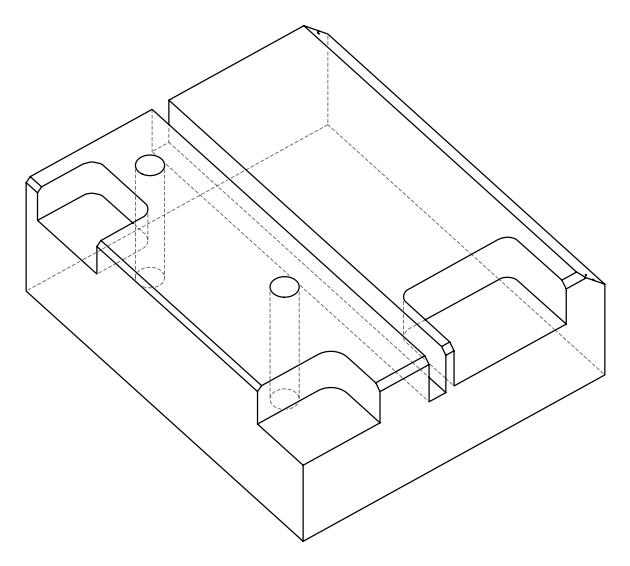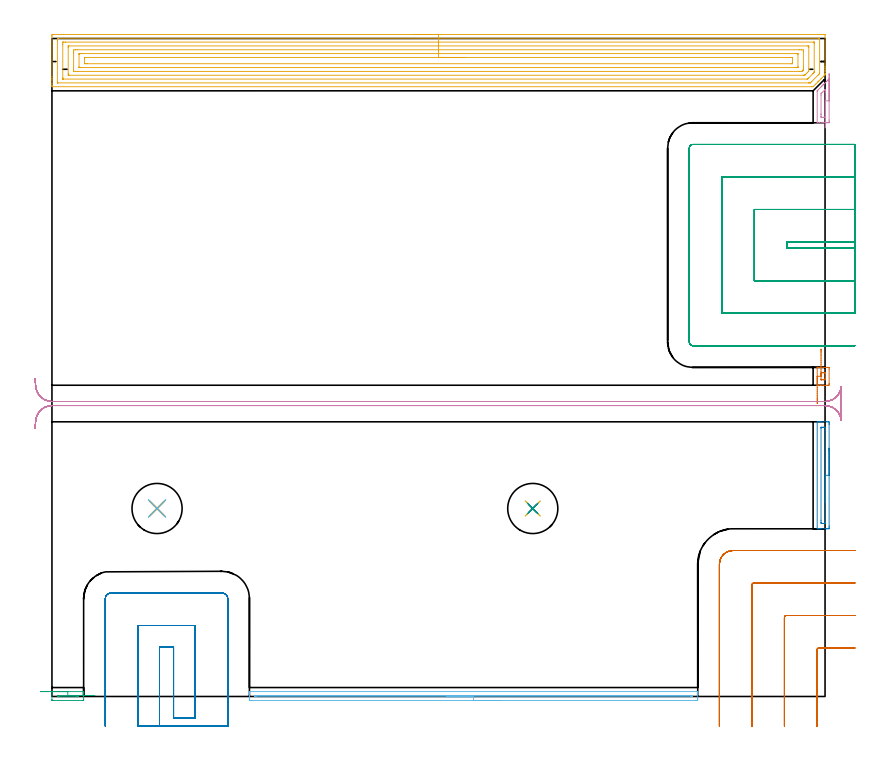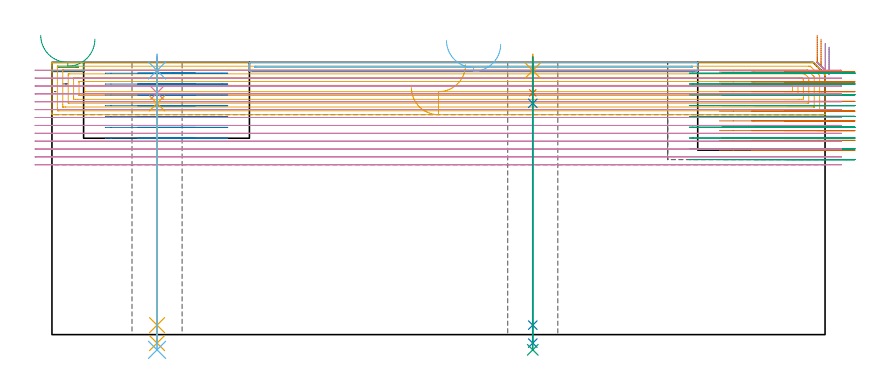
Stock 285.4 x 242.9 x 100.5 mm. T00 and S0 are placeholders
(PLAN: 18 operations, 9 tool changes, 64.8 min)
(1 AREA_MILL | FG_CHAMFER_SURFACE | UGT0205_001 | 0.27 min | 124 mm3)
(2 AREA_MILL_1 | FG_CHAMFER_SURFACE_1 | UGT0205_001 | 0.8 min | 439 mm3)
(3 AREA_MILL_2 | FG_CHAMFER_SURFACE_2 | UGT0205_001 | 0.33 min | 77 mm3)
(4 AREA_MILL_3 | FG_CHAMFER_SURFACE_3 | UGT0205_001 | 0.4 min | 215 mm3)
(5 AREA_MILL_4 | FG_CHAMFER_SURFACE_4 | UGT0205_001 | 16.31 min | 53094 mm3)
(6 AREA_MILL_5 | FG_CHAMFER_SURFACE_5 | UGT0205_001 | 2.79 min | 930 mm3)
(7 MILL_CORNER_NOTCH_RECTANGULAR | CORNER_NOTCH_RECTANGULAR | NXT0201_012 | Follow Part, ap 4, ae 75% | 6.46 min | 93041 mm3)
(8 MILL_SLOT | SLOT_PARTIAL_RECTANGULAR | NXT0201_012 | Follow Part, ap 4, ae 75% | 5.36 min | 77922 mm3)
(9 MILL_SLOT_1 | SLOT_PARTIAL_RECTANGULAR_1 | NXT0201_012 | Follow Part, ap 4, ae 75% | 13.55 min | 186968 mm3)
(10 MILL_RECTANGULAR_SLOT | SLOT_RECTANGULAR | NXT0201_011 | Follow Part, ap 3, ae 75% | 16.41 min | 145579 mm3)
(11 SPOT_DRILL | STEP1HOLE | NXT0321_9005460120000 | 0.05 min | 190 mm3)
(12 SPOT_DRILL_1 | STEP1HOLE_1 | NXT0321_9005460120000 | 0.05 min | 170 mm3)
(13 DRILL_BLIND_HOLE_INTO_CENTER | STEP1HOLE | NXT0301_046 | 0.05 min | 363 mm3)
(14 GUN_DRILL_THROUGH_HOLE | STEP1HOLE | UGT0307_003 | 0.5 min | 3458 mm3)
(15 SPADE_DRILL_TO_ENLARGE_THROUGH_HOLE | STEP1HOLE | UGT0306_009 | 0.43 min | 22994 mm3)
(16 DRILL_BLIND_HOLE_INTO_CENTER_1 | STEP1HOLE_1 | NXT0301_046 | 0.05 min | 364 mm3)
(17 GUN_DRILL_THROUGH_HOLE_1 | STEP1HOLE_1 | UGT0307_003 | 0.5 min | 3439 mm3)
(18 SPADE_DRILL_TO_ENLARGE_THROUGH_HOLE_1 | STEP1HOLE_1 | UGT0306_009 | 0.43 min | 23014 mm3)
(TOOL UGT0205_001 | Chamfer Mill 20 x 3 x 45 deg. | D20 FL50 Z2)
(TOOL NXT0201_012 | ENDMILL 16mm [2P460-1600-NA 1630] | D16 FL38 Z6)
(TOOL NXT0201_011 | ENDMILL 12mm [2P460-1200-NA 1630] | D12 FL38 Z6)
(TOOL NXT0321_9005460120000 | NC Spot Drill, 142deg, 12mm, Carbide, Uncoated | D12 PA142 FL30 Z2)
(TOOL NXT0301_046 | Carbide Drill 7.5mm [860.1-0750-038A1-MM 2214] | D7.5 PA140 FL53 Z2)
(TOOL UGT0307_003 | Gun Drill 7 mm | D7 PA130 FL24 Z1)
(TOOL UGT0306_009 | Spade Drill 18.5mm | D18.5 PA132 FL10 Z2)
(OP 1 AREA_MILL)
G17 G21 G94 G90
T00 M6
G54
G17 G0 G90 X282.5 Y108.2 S1061 M3
G43 Z110.5 H0
G94 G1 Y108.238 Z109.628 F250.
Y108.352 Z108.763
Y108.541 Z107.912
Y108.803 Z107.08
Y109.137 Z106.274
Y109.54 Z105.5
Y110.008 Z104.764
Y110.54 Z104.072
Y111.129 Z103.429
Y111.772 Z102.839
Y112.464 Z102.308
Y113.2 Z101.84
Y113.974 Z101.437
Y114.78 Z101.103
Y115.612 Z100.841
Y116.464 Z100.652
Y117.328 Z100.538
Y118.2 Z100.5
Y121.327
X282.499 Y121.496 Z100.492
Y121.497 Z100.491
X282.839 Y121.5 Z100.16
X283.138 Z99.861
X283.819 Z99.175
X285.041 Z97.956
X285.581 Z97.414
X286.191 Z96.804
X286.461 Y121.497 Z96.534
X286.891 Y121.49 Z96.105
X286.895 Y121.321 Z96.102
X286.899 Y120.88 Z96.101
Y115.52
X286.895 Y115.079 Z96.102
X286.891 Y114.91 Z96.105
X286.461 Y114.9 Z96.534
X286.191 Z96.804
X285.581 Z97.414
X285.041 Z97.956
X284.7 Z98.296
X284.16 Z98.836
X283.819 Z99.175
X283.138 Z99.861
X282.84 Z100.16
X282.499 Y114.903 Z100.491
Y114.904 Z100.492
X282.5 Y115.073 Z100.5
Y118.2
X283.914 Y118.199 Z99.086
X283.915 Y118.997 Z99.085
X283.916 Y119.093 Z99.084
X283.921 Y119.482 Z99.079
X284.305 Y119.495 Z98.695
X284.7 Y119.498 Z98.3
X285.18 Y119.5 Z97.82
X285.393 Y119.499 Z97.607
X285.425 Y119.498 Z97.575
X285.458 Y119.494 Z97.542
X285.479 Y119.49 Z97.521
X285.48 Y119.464 Z97.52
X285.485 Y119.19 Z97.515
Y117.403
X285.484 Y117.307 Z97.516
X285.479 Y116.918 Z97.521
X285.096 Y116.905 Z97.904
X284.7 Y116.902 Z98.3
X284.22 Y116.9 Z98.78
X284.007 Y116.901 Z98.993
X283.975 Y116.902 Z99.025
X283.943 Y116.906 Z99.057
X283.921 Y116.91 Z99.079
X283.92 Y116.936 Z99.08
X283.915 Y117.21 Z99.085
X283.914 Y118.199 Z99.086
X283.915 Y119.071 Z99.123
X283.916 Y119.936 Z99.236
Y120.787 Z99.425
X283.917 Y121.62 Z99.686
Y122.426 Z100.019
X283.918 Y123.2 Z100.422
X283.919 Y123.936 Z100.89
Y124.629 Z101.42
X283.92 Y125.272 Z102.009
Y125.862 Z102.652
Y126.394 Z103.344
X283.921 Y126.863 Z104.079
Y127.266 Z104.853
Y127.601 Z105.658
X283.922 Y127.864 Z106.49
Y128.053 Z107.342
Y128.168 Z108.207
Y128.206 Z109.078
G0 Z110.5
M5
M2
(OP 2 AREA_MILL_1)
G17 G21 G94 G90
T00 M6
G54
G17 G0 G90 X286.9 Y91.65 S1061 M3
G43 Z110.5 H0
Z106.1
G94 G1 Y91.612 Z105.228 F250.
Y91.498 Z104.363
Y91.309 Z103.512
Y91.047 Z102.68
Y90.713 Z101.874
Y90.31 Z101.1
Y89.842 Z100.364
Y89.31 Z99.672
Y88.721 Z99.029
Y88.078 Z98.44
Y87.386 Z97.908
Y86.65 Z97.44
Y85.876 Z97.037
Y85.07 Z96.703
Y84.238 Z96.441
Y83.386 Z96.252
Y82.522 Z96.138
Y81.65 Z96.1
Y62.935
X286.899 Y62.488 Z96.101
X286.894 Y62.05 Z96.102
X286.891 Y61.909 Z96.105
X286.461 Y61.9 Z96.533
X285.863 Z97.135
X285.581 Z97.416
X283.819 Z99.175
X283.255 Z99.744
X282.939 Z100.06
X282.78 Y61.901 Z100.219
X282.506 Y61.91 Z100.493
X282.5 Y62.043 Z100.5
Y101.257
X282.506 Y101.39 Z100.493
X282.781 Y101.4 Z100.218
X283.255 Z99.744
X283.819 Z99.175
X285.863 Z97.135
X286.461 Y101.395 Z96.533
X286.891 Y101.391 Z96.105
X286.894 Y101.25 Z96.102
X286.899 Y100.812 Z96.101
X286.9 Y100.367 Z96.1
Y81.65
X285.486 Z97.514
Y64.271
X285.485 Y64.072 Z97.515
X285.482 Y63.973 Z97.518
X285.479 Y63.925 Z97.521
X285.476 Y63.91 Z97.524
X285.433 Y63.908 Z97.567
X285.065 Y63.901 Z97.935
X284.7 Z98.3
X284.183 Y63.903 Z98.817
X284.002 Y63.91 Z98.998
X283.921 Y63.922 Z99.079
X283.916 Y64.173 Z99.084
X283.915 Y64.271 Z99.085
X283.914 Y65.066 Z99.086
Y99.029
X283.915 Y99.228 Z99.085
X283.918 Y99.327 Z99.082
X283.921 Y99.375 Z99.079
X283.924 Y99.39 Z99.076
X283.967 Y99.392 Z99.033
X284.335 Y99.399 Z98.665
X284.7 Z98.3
X285.217 Y99.397 Z97.783
X285.398 Y99.39 Z97.602
X285.479 Y99.378 Z97.521
X285.484 Y99.127 Z97.516
X285.485 Y99.029 Z97.515
X285.486 Y98.234 Z97.514
Y81.65
Y80.778 Z97.552
Y79.914 Z97.666
Y79.062 Z97.855
Y78.23 Z98.117
Y77.424 Z98.451
Y76.65 Z98.854
Y75.914 Z99.323
Y75.222 Z99.854
Y74.579 Z100.443
Y73.99 Z101.086
Y73.458 Z101.778
Y72.99 Z102.514
Y72.587 Z103.288
Y72.253 Z104.094
Y71.991 Z104.926
Y71.802 Z105.778
Y71.688 Z106.643
Y71.65 Z107.514
G0 Z110.5
M5
M2
(OP 3 AREA_MILL_2)
G17 G21 G94 G90
T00 M6
G54
G17 G0 G90 X-4.147 Y1.8 S1061 M3
G43 Z110.5 H0
G94 G1 X-4.109 Z109.628 F250.
X-3.995 Z108.763
X-3.806 Z107.912
X-3.544 Z107.08
X-3.21 Z106.274
X-2.807 Z105.5
X-2.338 Z104.764
X-1.807 Z104.072
X-1.218 Z103.429
X-0.575 Z102.839
X0.117 Z102.308
X0.853 Z101.84
X1.627 Z101.437
X2.433 Z101.103
X3.265 Z100.841
X4.117 Z100.652
X4.982 Z100.538
X5.853 Z100.5
X11.615
X11.656 Y1.795 Z100.491
X11.69 Y1.775 Z100.469
X11.7 Y1.714 Z100.41
Y1.67 Z100.368
Y1.46 Z100.158
Y1.126 Z99.825
Y0.047 Z98.746
Y-1.16 Z97.537
Y-1.327 Z97.371
X11.698 Y-1.492 Z97.206
X11.615 Y-1.496 Z97.204
X11.443 Y-1.5 Z97.2
X0.528
X0.257 Y-1.499 Z97.201
X0.085 Y-1.496 Z97.204
X0.002 Y-1.492 Z97.206
X0. Y-1.327 Z97.371
Y-1.16 Z97.537
X0.001 Y1.672 Z100.37
X0.01 Y1.797 Z100.49
X0.085 Y1.8 Z100.5
X5.853
Y0.386 Z99.086
X8.715
X9.194 Y0.385 Z99.085
X9.398 Y0.384 Z99.084
X9.606 Y0.382 Z99.082
X9.68 Y0.379 Z99.079
X9.69 Y0.355 Z99.055
X9.696 Y0.293 Z98.993
X9.695 Y0.001 Z98.701
X9.692 Y-0.048 Z98.652
X9.688 Y-0.079 Z98.621
X9.637 Y-0.08 Z98.62
X9.398 Y-0.084 Z98.616
X9.194 Y-0.086 Z98.614
X8.99
X2.781
X2.302 Y-0.084 Z98.616
X2.094 Y-0.082 Z98.618
X2.02 Y-0.079 Z98.621
X2.01 Y-0.055 Z98.645
X2.003 Y0.008 Z98.708
X2.004 Y0.124 Z98.824
X2.01 Y0.347 Z99.047
X2.022 Y0.38 Z99.08
X2.034 Y0.382 Z99.082
X2.071 Y0.384 Z99.084
X2.221 Y0.385 Z99.085
X2.302 Y0.386 Z99.086
X5.853
X6.725 Z99.124
X7.59 Z99.238
X8.441 Z99.426
X9.273 Z99.689
X10.079 Z100.023
X10.853 Z100.425
X11.589 Z100.894
X12.281 Z101.425
X12.924 Z102.015
X13.513 Z102.658
X14.045 Z103.35
X14.513 Z104.086
X14.916 Z104.86
X15.25 Z105.666
X15.512 Z106.498
X15.701 Z107.349
X15.815 Z108.214
X15.853 Z109.086
G0 Z110.5
M5
M2
(OP 4 AREA_MILL_3)
G17 G21 G94 G90
T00 M6
G54
G17 G0 G90 X286.9 Y229.9 S1061 M3
G43 Z110.5 H0
Z106.1
G94 G1 Y229.862 Z105.228 F250.
Y229.748 Z104.363
Y229.559 Z103.512
Y229.297 Z102.68
Y228.963 Z101.874
Y228.56 Z101.1
Y228.092 Z100.364
Y227.56 Z99.672
Y226.971 Z99.029
Y226.328 Z98.439
Y225.636 Z97.908
Y224.9 Z97.44
Y224.126 Z97.037
Y223.32 Z96.703
Y222.488 Z96.441
Y221.636 Z96.252
Y220.772 Z96.138
Y219.9 Z96.1
Y212.794
X286.899 Y212.349 Z96.101
X286.894 Y211.912 Z96.102
X286.89 Y211.809 Z96.104
X286.461 Y211.8 Z96.532
X285.788 Z97.21
X285.581 Z97.416
X284.907 Z98.09
X284.7 Z98.296
X284.286 Z98.713
X283.353 Z99.646
X282.705 Y211.801 Z100.294
X282.506 Y211.81 Z100.492
X282.5 Y211.904 Z100.5
Y223.454
X282.499 Y223.598 Z100.492
X282.5 Y223.601
X282.643 Y223.743 Z100.356
X282.797 Y223.898 Z100.202
X282.939 Y224.041 Z100.058
X283.348 Y224.448 Z99.652
X283.39 Y224.49 Z99.61
X283.685 Y224.786 Z99.313
X283.819 Y224.921 Z99.177
X284.206 Y225.306 Z98.794
X284.316 Y225.417 Z98.683
X284.574 Y225.674 Z98.425
X284.7 Y225.802 Z98.296
X285.064 Y226.164 Z97.936
X285.221 Y226.321 Z97.779
X285.462 Y226.563 Z97.536
X285.581 Y226.682 Z97.416
X285.922 Y227.022 Z97.078
X286.125 Y227.225 Z96.875
X286.35 Y227.451 Z96.648
X286.461 Y227.563 Z96.535
X286.893 Y227.992 Z96.107
X286.9 Y227.747 Z96.1
Y219.9
X285.486 Z97.514
Y214.221
X285.485 Y214.125 Z97.515
X285.484 Y213.927 Z97.516
X285.481 Y213.829 Z97.519
X285.48 Y213.813 Z97.52
X285.437 Y213.809 Z97.563
X285.345 Y213.805 Z97.655
X285.022 Y213.8 Z97.978
X284.7 Z98.3
X284.14 Y213.802 Z98.86
X283.993 Y213.807 Z99.007
X283.932 Y213.81 Z99.068
X283.919 Y214.025 Z99.081
X283.917 Y214.125 Z99.083
X283.914 Y214.918 Z99.086
Y215.014
X283.915 Y222.025 Z99.085
X283.923 Y222.561 Z99.077
X283.949 Y222.592 Z99.051
X284.001 Y222.648 Z98.999
X284.088 Y222.738 Z98.912
X284.359 Y223.009 Z98.641
X285.316 Y223.965 Z97.684
X285.418 Y224.062 Z97.582
X285.467 Y224.105 Z97.533
X285.479 Z97.521
X285.483 Y223.996 Z97.517
X285.485 Y223.898 Z97.515
Y223.754
X285.486 Y223.105 Z97.514
Y219.9
Y219.028 Z97.552
Y218.163 Z97.666
Y217.312 Z97.855
Y216.48 Z98.117
Y215.674 Z98.451
Y214.9 Z98.854
Y214.164 Z99.323
Y213.472 Z99.854
Y212.829 Z100.443
Y212.24 Z101.086
Y211.708 Z101.778
Y211.24 Z102.514
Y210.837 Z103.288
Y210.503 Z104.094
Y210.241 Z104.926
Y210.052 Z105.778
Y209.938 Z106.643
Y209.9 Z107.514
G0 Z110.5
M5
M2
(OP 5 AREA_MILL_4)
G17 G21 G94 G90
T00 M6
G54
G17 G0 G90 X132.7 Y244.4 S1061 M3
G43 Z110.5 H0
Z91.2
G94 G1 X132.738 Z90.328 F250.
X132.852 Z89.464
X133.041 Z88.612
X133.303 Z87.78
X133.637 Z86.974
X134.04 Z86.2
X134.508 Z85.464
X135.04 Z84.772
X135.629 Z84.129
X136.272 Z83.54
X136.964 Z83.008
X137.7 Z82.54
X138.474 Z82.137
X139.28 Z81.803
X140.112 Z81.541
X140.964 Z81.352
X141.828 Z81.238
X142.7 Z81.2
X284.779
X285.251 Y244.395 Z81.203
X285.39 Y244.392 Z81.206
X285.4 Y244.249 Z81.349
Y232.552 Z93.042
Y232.016 Z93.581
Y231.673 Z93.923
Y231.137 Z94.459
Y230.794 Z94.801
Y229.99 Z95.609
Y229.915 Z95.684
Y229.512 Z96.086
X285.397 Y229.497 Z96.102
X285.375 Y229.475 Z96.125
X284.937 Y229.036 Z96.561
X284.449 Y228.548 Z97.051
X284.058 Y228.156 Z97.441
X283.885 Y227.985 Z97.615
X283.701 Y227.8 Z97.799
X283.179 Y227.277 Z98.32
X282.992 Y227.091 Z98.508
X282.862 Y226.962 Z98.638
X282.739 Y226.838 Z98.759
X282.694 Y226.793 Z98.805
X282.023 Y226.123 Z99.477
X281.86 Y225.959 Z99.638
X281.202 Y225.302 Z100.298
X280.995 Y225.102 Z100.488
X280.311 Y225.1 Z100.5
X0.174
X0.01 Y225.106 Z100.493
X0. Y225.427 Z100.172
Y225.712 Z99.888
Y226.398 Z99.197
Y227.62 Z97.976
Y228.156 Z97.438
Y228.768 Z96.828
Y243.713 Z81.885
X0.003 Y243.981 Z81.617
X0.01 Y244.392 Z81.205
X0.199 Y244.396 Z81.202
X0.621 Y244.4 Z81.2
X142.7
Y242.986 Z82.614
X283.11 Y242.985 Z82.615
X283.355 Y242.98 Z82.62
X283.381 Y242.979 Z82.621
X283.39 Y242.968 Z82.632
X283.396 Y242.935 Z82.665
X283.398 Y242.903 Z82.697
X283.4 Y242.7 Z82.9
X283.399 Y230.153 Z95.447
X283.396 Y230.034 Z95.566
X283.391 Y229.975 Z95.625
X283.386 Y229.947 Z95.653
X283.357 Y229.915 Z95.685
X283.179 Y229.73 Z95.87
X282.992 Y229.541 Z96.059
X282.737 Y229.286 Z96.314
X280.521 Y227.071 Z98.529
X280.311 Y226.861 Z98.739
X280.074 Y226.631 Z98.969
X279.977 Y226.539 Z99.061
X279.947 Y226.521 Z99.079
X279.902 Y226.519 Z99.081
X279.805 Y226.517 Z99.083
X279.417 Y226.514 Z99.086
X279.299
X2.29 Y226.515 Z99.085
X2.045 Y226.52 Z99.08
X2.019 Y226.521 Z99.079
X2.01 Y226.532 Z99.068
X2.004 Y226.565 Z99.035
X2.002 Y226.597 Z99.003
X2. Y226.8 Z98.8
Y241.745 Z83.855
X2.003 Y242.223 Z83.377
X2.009 Y242.615 Z82.985
X2.03 Y242.979 Z82.621
X2.408 Y242.984 Z82.616
X2.527 Y242.985 Z82.615
X142.7 Y242.986 Z82.614
Y241.572 Z84.028
X281.204 Y241.571 Z84.029
X281.282 Y241.57 Z84.03
X281.343 Y241.568 Z84.032
X281.38 Y241.565 Z84.035
X281.39 Y241.558 Z84.042
X281.393 Y241.535 Z84.065
X281.398 Y241.344 Z84.256
X281.4 Y241.151 Z84.449
X281.399 Y230.794 Z94.806
X281.397 Y230.604 Z94.996
X281.39 Y230.411 Z95.189
X281.204 Y230.209 Z95.391
X281.058 Y230.059 Z95.541
X280.915 Y229.915 Z95.685
X279.286 Y228.285 Z97.315
X279.156 Y228.156 Z97.444
X278.942 Y227.951 Z97.649
X278.926 Y227.937 Z97.663
X278.894 Y227.934 Z97.666
X278.833 Y227.931 Z97.669
X278.755 Y227.929 Z97.671
X4.195
X4.118 Y227.93 Z97.67
X4.057 Y227.932 Z97.668
X4.02 Y227.935 Z97.665
X4.01 Y227.942 Z97.658
X4.007 Y227.965 Z97.635
X4.002 Y228.156 Z97.444
X4. Y228.349 Z97.251
Y240.657 Z84.943
X4.002 Y241.344 Z84.256
X4.005 Y241.531 Z84.069
X4.009 Y241.559 Z84.041
X4.025 Y241.565 Z84.035
X4.08 Y241.567 Z84.033
X4.195 Y241.57 Z84.03
X4.857 Y241.571 Z84.029
X5.089 Y241.572 Z84.028
X142.7
Y240.157 Z85.443
X278.836
X279.26 Y240.155 Z85.445
X279.345 Y240.153 Z85.447
X279.378 Y240.151 Z85.449
X279.39 Y240.119 Z85.481
X279.394 Y240.016 Z85.584
X279.4 Y239.602 Z85.998
X279.399 Y231.673 Z93.927
X279.375 Y230.836 Z94.764
X279.337 Y230.794 Z94.806
X278.937 Y230.387 Z95.213
X278.524 Y229.972 Z95.628
X278.466 Y229.915 Z95.685
X278.048 Y229.503 Z96.097
X277.905 Y229.365 Z96.235
X277.88 Y229.349 Z96.251
X277.848 Y229.347 Z96.253
X277.775 Y229.344 Z96.256
X277.63 Y229.343 Z96.257
X277.318
X6.564
X6.14 Y229.345 Z96.255
X6.055 Y229.347 Z96.253
X6.022 Y229.349 Z96.251
X6.01 Y229.381 Z96.219
X6.006 Y229.484 Z96.116
X6. Y229.898 Z95.702
Y239.568 Z86.032
X6.003 Y240.016 Z85.584
X6.007 Y240.123 Z85.477
X6.01 Y240.146 Z85.454
X6.033 Y240.15 Z85.45
X6.101 Y240.154 Z85.446
X6.296 Y240.157 Z85.443
X142.7
Y238.743 Z86.857
X275.805
X276.7 Y238.742 Z86.858
X276.737 Y238.741 Z86.859
X277.39 Y238.706 Z86.894
X277.399 Y238.055 Z87.545
X277.4 Y232.552 Z93.048
X277.398 Y231.901 Z93.699
X277.393 Y231.673 Z93.927
X277.382 Y231.351 Z94.249
X277.37 Y231.28 Z94.32
X277.329 Y231.234 Z94.366
X277.258 Y231.16 Z94.44
X276.887 Y230.794 Z94.806
X276.859 Y230.769 Z94.831
X276.811 Y230.762 Z94.838
X276.773 Y230.758 Z94.842
X276.737
X275.881 Y230.757 Z94.843
X9.595
X8.7 Y230.758 Z94.842
X8.663 Y230.759 Z94.841
X8.01 Y230.794 Z94.806
X8.001 Y231.445 Z94.155
X8. Y237.6 Z88.
X8.001 Y237.827 Z87.773
X8.004 Y238.476 Z87.124
X8.01 Y238.706 Z86.894
X8.628 Y238.741 Z86.859
X8.663 Y238.742 Z86.858
X9.519 Y238.743 Z86.857
X142.7
Y237.329 Z88.271
X274.562
X274.949 Y237.327 Z88.273
X275.336 Y237.324 Z88.276
X275.38 Y237.322 Z88.278
X275.39 Y237.291 Z88.309
X275.395 Y237.214 Z88.386
X275.399 Y237.096 Z88.504
Y232.552 Z93.048
X275.395 Y232.331 Z93.269
X275.39 Y232.22 Z93.38
X275.383 Y232.178 Z93.422
X275.332 Y232.175 Z93.425
X274.949 Y232.172 Z93.428
X274.443 Y232.171 Z93.429
X274.056
X10.838
X10.451 Y232.173 Z93.427
X10.064 Y232.176 Z93.424
X10.02 Y232.178 Z93.422
X10.01 Y232.209 Z93.391
X10.005 Y232.286 Z93.314
X10.001 Y232.404 Z93.196
Y236.948 Z88.652
X10.005 Y237.169 Z88.431
X10.01 Y237.28 Z88.32
X10.017 Y237.322 Z88.278
X10.068 Y237.325 Z88.275
X10.451 Y237.328 Z88.272
X10.957 Y237.329 Z88.271
X11.344
X142.7
Y235.915 Z89.685
X272.425 Y235.914 Z89.686
X273.162 Y235.91 Z89.69
X273.326 Y235.908 Z89.692
X273.391 Y235.9 Z89.7
X273.394 Y235.885 Z89.715
X273.398 Y235.837 Z89.763
X273.399 Y234.077 Z91.523
X273.395 Y233.843 Z91.757
X273.39 Y233.687 Z91.913
X273.383 Y233.592 Z92.008
X273.346 Y233.59 Z92.01
X273.162 Y233.587 Z92.013
X273.005 Y233.586 Z92.014
X12.974
X12.238 Y233.59 Z92.01
X12.074 Y233.592 Z92.008
X12.009 Y233.6 Z92.
X12.006 Y233.615 Z91.985
X12.002 Y233.663 Z91.937
X12.001 Y235.423 Z90.177
X12.005 Y235.657 Z89.943
X12.01 Y235.813 Z89.787
X12.017 Y235.908 Z89.692
X12.054 Y235.91 Z89.69
X12.238 Y235.913 Z89.687
X12.395 Y235.914 Z89.686
X142.7 Y235.915 Z89.685
X143.572 Z89.723
X144.436 Z89.837
X145.288 Z90.026
X146.12 Z90.288
X146.926 Z90.622
X147.7 Z91.025
X148.436 Z91.494
X149.128 Z92.025
X149.771 Z92.614
X150.36 Z93.257
X150.892 Z93.95
X151.36 Z94.685
X151.763 Z95.459
X152.097 Z96.265
X152.359 Z97.097
X152.548 Z97.949
X152.662 Z98.814
X152.7 Z99.685
G0 Z110.5
M5
M2
(OP 6 AREA_MILL_5)
G17 G21 G94 G90
T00 M6
G54
G17 G0 G90 X165.65 Y-1.5 S1061 M3
G43 Z110.5 H0
Z107.2
G94 G1 X165.612 Z106.328 F250.
X165.498 Z105.463
X165.309 Z104.612
X165.047 Z103.78
X164.713 Z102.974
X164.31 Z102.2
X163.842 Z101.464
X163.31 Z100.772
X162.721 Z100.129
X162.078 Z99.539
X161.386 Z99.008
X160.65 Z98.54
X159.876 Z98.137
X159.07 Z97.803
X158.238 Z97.541
X157.387 Z97.352
X156.522 Z97.238
X155.65 Z97.2
X73.511
X73.166 Y-1.497
X72.91 Y-1.492 Z97.203
X72.9 Y-1.16 Z97.534
Y-0.608 Z98.089
Y-0.287 Z98.409
Y0.266 Z98.961
Y0.587 Z99.281
Y1.229 Z99.929
Y1.55 Z100.249
X72.902 Y1.676 Z100.369
X72.91 Y1.797 Z100.488
X73.064 Y1.8 Z100.5
X238.236
X238.39 Y1.797 Z100.488
X238.398 Y1.676 Z100.369
X238.4 Y1.55 Z100.249
Y1.229 Z99.928
Y0.587 Z99.281
Y-0.608 Z98.089
X238.396 Y-1.16 Z97.534
X238.39 Y-1.492 Z97.203
X238.134 Y-1.497 Z97.2
X237.789 Y-1.5
X155.65
Y-0.086 Z98.614
X75.296 Y-0.085 Z98.615
X75.089 Y-0.084 Z98.616
X74.95 Y-0.081 Z98.619
X74.92 Y-0.079 Z98.621
X74.91 Y-0.066 Z98.634
X74.907 Y-0.04 Z98.66
X74.903 Y0.098 Z98.798
X74.91 Y0.379 Z99.079
X75.192 Y0.384 Z99.084
X75.296 Y0.385 Z99.085
X160.885 Y0.386 Z99.086
X236.004 Y0.385 Z99.085
X236.211 Y0.384 Z99.084
X236.35 Y0.381 Z99.081
X236.38 Y0.379 Z99.079
X236.39 Y0.366 Z99.066
X236.393 Y0.339 Z99.039
X236.398 Y0.201 Z98.901
X236.395 Y-0.044 Z98.656
X236.391 Y-0.07 Z98.63
X236.388 Y-0.079 Z98.621
X236.364 Y-0.081 Z98.619
X236.245 Y-0.084 Z98.616
X236.004 Y-0.085 Z98.615
X235.798 Y-0.086 Z98.614
X155.65
X154.778 Z98.652
X153.914 Z98.766
X153.062 Z98.955
X152.23 Z99.217
X151.424 Z99.551
X150.65 Z99.954
X149.914 Z100.423
X149.222 Z100.954
X148.579 Z101.543
X147.99 Z102.186
X147.459 Z102.878
X146.99 Z103.614
X146.587 Z104.388
X146.253 Z105.194
X145.991 Z106.026
X145.802 Z106.878
X145.688 Z107.743
X145.65 Z108.614
G0 Z110.5
M5
M2
(OP 7 MILL_CORNER_NOTCH_RECTANGULAR)
G17 G21 G94 G90
T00 M6
G54
G17 G0 G90 X296.4 Y17.9 S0 M3
G43 Z110.5 H1
Z96.9
G94 G1 X293.4 F250.
X283.196 F500.
G3 X282.4 Y17.104 R0.8
G1 Y-8.
Y-11. F250.
G0 Z110.5
X296.4 Y29.9
Z96.9
G1 X293.4
X271.196 F500.
G3 X270.4 Y29.104 R0.8
G1 Y-8.
Y-11. F250.
G0 Z110.5
X296.4 Y41.9
Z96.9
G1 X293.4
X259.196 F500.
G3 X258.4 Y41.104 R0.8
G1 Y-8.
Y-11. F250.
G0 Z110.5
X296.4 Y53.9
Z96.9
G1 X293.4
X251.5 F500.
G3 X246.4 Y48.8 R5.1
G1 Y-8.
Y-11. F250.
G0 Z110.5
X296.4 Y17.9
Z93.3
G1 X293.4
X283.196 F500.
G3 X282.4 Y17.104 R0.8
G1 Y-8.
Y-11. F250.
G0 Z110.5
X296.4 Y29.9
Z93.3
G1 X293.4
X271.196 F500.
G3 X270.4 Y29.104 R0.8
G1 Y-8.
Y-11. F250.
G0 Z110.5
X296.4 Y41.9
Z93.3
G1 X293.4
X259.196 F500.
G3 X258.4 Y41.104 R0.8
G1 Y-8.
Y-11. F250.
G0 Z110.5
X296.4 Y53.9
Z93.3
G1 X293.4
X251.5 F500.
G3 X246.4 Y48.8 R5.1
G1 Y-8.
Y-11. F250.
G0 Z110.5
X296.4 Y17.9
Z89.7
G1 X293.4
X283.196 F500.
G3 X282.4 Y17.104 R0.8
G1 Y-8.
Y-11. F250.
G0 Z110.5
X296.4 Y29.9
Z89.7
G1 X293.4
X271.196 F500.
G3 X270.4 Y29.104 R0.8
G1 Y-8.
Y-11. F250.
G0 Z110.5
X296.4 Y41.9
Z89.7
G1 X293.4
X259.196 F500.
G3 X258.4 Y41.104 R0.8
G1 Y-8.
Y-11. F250.
G0 Z110.5
X296.4 Y53.9
Z89.7
G1 X293.4
X251.5 F500.
G3 X246.4 Y48.8 R5.1
G1 Y-8.
Y-11. F250.
G0 Z110.5
X296.4 Y17.9
Z86.1
G1 X293.4
X283.196 F500.
G3 X282.4 Y17.104 R0.8
G1 Y-8.
Y-11. F250.
G0 Z110.5
X296.4 Y29.9
Z86.1
G1 X293.4
X271.196 F500.
G3 X270.4 Y29.104 R0.8
G1 Y-8.
Y-11. F250.
G0 Z110.5
X296.4 Y41.9
Z86.1
G1 X293.4
X259.196 F500.
G3 X258.4 Y41.104 R0.8
G1 Y-8.
Y-11. F250.
G0 Z110.5
X296.4 Y53.9
Z86.1
G1 X293.4
X251.5 F500.
G3 X246.4 Y48.8 R5.1
G1 Y-8.
Y-11. F250.
G0 Z110.5
X296.4 Y17.9
Z82.5
G1 X293.4
X283.196 F500.
G3 X282.4 Y17.104 R0.8
G1 Y-8.
Y-11. F250.
G0 Z110.5
X296.4 Y29.9
Z82.5
G1 X293.4
X271.196 F500.
G3 X270.4 Y29.104 R0.8
G1 Y-8.
Y-11. F250.
G0 Z110.5
X296.4 Y41.9
Z82.5
G1 X293.4
X259.196 F500.
G3 X258.4 Y41.104 R0.8
G1 Y-8.
Y-11. F250.
G0 Z110.5
X296.4 Y53.9
Z82.5
G1 X293.4
X251.5 F500.
G3 X246.4 Y48.8 R5.1
G1 Y-8.
Y-11. F250.
G0 Z110.5
X296.4 Y17.9
Z78.9
G1 X293.4
X283.196 F500.
G3 X282.4 Y17.104 R0.8
G1 Y-8.
Y-11. F250.
G0 Z110.5
X296.4 Y29.9
Z78.9
G1 X293.4
X271.196 F500.
G3 X270.4 Y29.104 R0.8
G1 Y-8.
Y-11. F250.
G0 Z110.5
X296.4 Y41.9
Z78.9
G1 X293.4
X259.196 F500.
G3 X258.4 Y41.104 R0.8
G1 Y-8.
Y-11. F250.
G0 Z110.5
X296.4 Y53.9
Z78.9
G1 X293.4
X251.5 F500.
G3 X246.4 Y48.8 R5.1
G1 Y-8.
Y-11. F250.
G0 Z110.5
X296.4 Y17.9
Z75.3
G1 X293.4
X283.196 F500.
G3 X282.4 Y17.104 R0.8
G1 Y-8.
Y-11. F250.
G0 Z110.5
X296.4 Y29.9
Z75.3
G1 X293.4
X271.196 F500.
G3 X270.4 Y29.104 R0.8
G1 Y-8.
Y-11. F250.
G0 Z110.5
X296.4 Y41.9
Z75.3
G1 X293.4
X259.196 F500.
G3 X258.4 Y41.104 R0.8
G1 Y-8.
Y-11. F250.
G0 Z110.5
X296.4 Y53.9
Z75.3
G1 X293.4
X251.5 F500.
G3 X246.4 Y48.8 R5.1
G1 Y-8.
Y-11. F250.
G0 Z110.5
X296.4 Y17.9
Z71.7
G1 X293.4
X283.196 F500.
G3 X282.4 Y17.104 R0.8
G1 Y-8.
Y-11. F250.
G0 Z110.5
X296.4 Y29.9
Z71.7
G1 X293.4
X271.196 F500.
G3 X270.4 Y29.104 R0.8
G1 Y-8.
Y-11. F250.
G0 Z110.5
X296.4 Y41.9
Z71.7
G1 X293.4
X259.196 F500.
G3 X258.4 Y41.104 R0.8
G1 Y-8.
Y-11. F250.
G0 Z110.5
X296.4 Y53.9
Z71.7
G1 X293.4
X251.5 F500.
G3 X246.4 Y48.8 R5.1
G1 Y-8.
Y-11. F250.
G0 Z110.5
X296.4 Y17.9
Z68.1
G1 X293.4
X283.196 F500.
G3 X282.4 Y17.104 R0.8
G1 Y-8.
Y-11. F250.
G0 Z110.5
X296.4 Y29.9
Z68.1
G1 X293.4
X271.196 F500.
G3 X270.4 Y29.104 R0.8
G1 Y-8.
Y-11. F250.
G0 Z110.5
X296.4 Y41.9
Z68.1
G1 X293.4
X259.196 F500.
G3 X258.4 Y41.104 R0.8
G1 Y-8.
Y-11. F250.
G0 Z110.5
X296.4 Y53.9
Z68.1
G1 X293.4
X251.5 F500.
G3 X246.4 Y48.8 R5.1
G1 Y-8.
Y-11. F250.
G0 Z110.5
M5
M2
(OP 8 MILL_SLOT)
G17 G21 G94 G90
T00 M6
G54
G17 G0 G90 X39.7 Y-11. S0 M3
G43 Z110.5 H1
Z96.5
G94 G1 Y-8. F250.
Y18.2 F500.
X44.9
Y-8.
X52.9
Y26.2
X31.7
Y-8.
Y-11. F250.
X64.9
Y-8.
Y36.1 F500.
G3 X62.8 Y38.2 R2.1
G1 X21.8
G3 X19.7 Y36.1 R2.1
G1 Y-8.
Y-11. F250.
G0 X39.7 Z92.5
G1 Y-8.
Y18.2 F500.
X44.9
Y-8.
X52.9
Y26.2
X31.7
Y-8.
Y-11. F250.
X64.9
Y-8.
Y36.1 F500.
G3 X62.8 Y38.2 R2.1
G1 X21.8
G3 X19.7 Y36.1 R2.1
G1 Y-8.
Y-11. F250.
G0 X39.7 Z88.5
G1 Y-8.
Y18.2 F500.
X44.9
Y-8.
X52.9
Y26.2
X31.7
Y-8.
Y-11. F250.
X64.9
Y-8.
Y36.1 F500.
G3 X62.8 Y38.2 R2.1
G1 X21.8
G3 X19.7 Y36.1 R2.1
G1 Y-8.
Y-11. F250.
G0 X39.7 Z84.5
G1 Y-8.
Y18.2 F500.
X44.9
Y-8.
X52.9
Y26.2
X31.7
Y-8.
Y-11. F250.
X64.9
Y-8.
Y36.1 F500.
G3 X62.8 Y38.2 R2.1
G1 X21.8
G3 X19.7 Y36.1 R2.1
G1 Y-8.
Y-11. F250.
G0 X39.7 Z80.5
G1 Y-8.
Y18.2 F500.
X44.9
Y-8.
X52.9
Y26.2
X31.7
Y-8.
Y-11. F250.
X64.9
Y-8.
Y36.1 F500.
G3 X62.8 Y38.2 R2.1
G1 X21.8
G3 X19.7 Y36.1 R2.1
G1 Y-8.
Y-11. F250.
G0 X39.7 Z76.5
G1 Y-8.
Y18.2 F500.
X44.9
Y-8.
X52.9
Y26.2
X31.7
Y-8.
Y-11. F250.
X64.9
Y-8.
Y36.1 F500.
G3 X62.8 Y38.2 R2.1
G1 X21.8
G3 X19.7 Y36.1 R2.1
G1 Y-8.
Y-11. F250.
G0 X39.7 Z72.5
G1 Y-8.
Y18.2 F500.
X44.9
Y-8.
X52.9
Y26.2
X31.7
Y-8.
Y-11. F250.
X64.9
Y-8.
Y36.1 F500.
G3 X62.8 Y38.2 R2.1
G1 X21.8
G3 X19.7 Y36.1 R2.1
G1 Y-8.
Y-11. F250.
G0 Z110.5
M5
M2
(OP 9 MILL_SLOT_1)
G17 G21 G94 G90
T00 M6
G54
G17 G0 G90 X296.4 Y167.8 S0 M3
G43 Z110.5 H1
Z96.511
G94 G1 X293.4 F250.
X271.3 F500.
Y165.5
X293.4
X296.4 F250.
Y179.8
X293.4
X259.3 F500.
Y153.5
X293.4
X296.4 F250.
Y191.8
X293.4
X247.3 F500.
Y141.5
X293.4
X296.4 F250.
Y203.8
X293.4
X236.6 F500.
G3 X235.3 Y202.5 R1.3
G1 Y130.8
G3 X236.6 Y129.5 R1.3
G1 X293.4
X296.4 F250.
G0 Y167.8 Z92.522
G1 X293.4
X271.3 F500.
Y165.5
X293.4
X296.4 F250.
Y179.8
X293.4
X259.3 F500.
Y153.5
X293.4
X296.4 F250.
Y191.8
X293.4
X247.3 F500.
Y141.5
X293.4
X296.4 F250.
Y203.8
X293.4
X236.6 F500.
G3 X235.3 Y202.5 R1.3
G1 Y130.8
G3 X236.6 Y129.5 R1.3
G1 X293.4
X296.4 F250.
G0 Y167.8 Z88.533
G1 X293.4
X271.3 F500.
Y165.5
X293.4
X296.4 F250.
Y179.8
X293.4
X259.3 F500.
Y153.5
X293.4
X296.4 F250.
Y191.8
X293.4
X247.3 F500.
Y141.5
X293.4
X296.4 F250.
Y203.8
X293.4
X236.6 F500.
G3 X235.3 Y202.5 R1.3
G1 Y130.8
G3 X236.6 Y129.5 R1.3
G1 X293.4
X296.4 F250.
G0 Y167.8 Z84.544
G1 X293.4
X271.3 F500.
Y165.5
X293.4
X296.4 F250.
Y179.8
X293.4
X259.3 F500.
Y153.5
X293.4
X296.4 F250.
Y191.8
X293.4
X247.3 F500.
Y141.5
X293.4
X296.4 F250.
Y203.8
X293.4
X236.6 F500.
G3 X235.3 Y202.5 R1.3
G1 Y130.8
G3 X236.6 Y129.5 R1.3
G1 X293.4
X296.4 F250.
G0 Y167.8 Z80.556
G1 X293.4
X271.3 F500.
Y165.5
X293.4
X296.4 F250.
Y179.8
X293.4
X259.3 F500.
Y153.5
X293.4
X296.4 F250.
Y191.8
X293.4
X247.3 F500.
Y141.5
X293.4
X296.4 F250.
Y203.8
X293.4
X236.6 F500.
G3 X235.3 Y202.5 R1.3
G1 Y130.8
G3 X236.6 Y129.5 R1.3
G1 X293.4
X296.4 F250.
G0 Y167.8 Z76.567
G1 X293.4
X271.3 F500.
Y165.5
X293.4
X296.4 F250.
Y179.8
X293.4
X259.3 F500.
Y153.5
X293.4
X296.4 F250.
Y191.8
X293.4
X247.3 F500.
Y141.5
X293.4
X296.4 F250.
Y203.8
X293.4
X236.6 F500.
G3 X235.3 Y202.5 R1.3
G1 Y130.8
G3 X236.6 Y129.5 R1.3
G1 X293.4
X296.4 F250.
G0 Y167.8 Z72.578
G1 X293.4
X271.3 F500.
Y165.5
X293.4
X296.4 F250.
Y179.8
X293.4
X259.3 F500.
Y153.5
X293.4
X296.4 F250.
Y191.8
X293.4
X247.3 F500.
Y141.5
X293.4
X296.4 F250.
Y203.8
X293.4
X236.6 F500.
G3 X235.3 Y202.5 R1.3
G1 Y130.8
G3 X236.6 Y129.5 R1.3
G1 X293.4
X296.4 F250.
G0 Y167.8 Z68.589
G1 X293.4
X271.3 F500.
Y165.5
X293.4
X296.4 F250.
Y179.8
X293.4
X259.3 F500.
Y153.5
X293.4
X296.4 F250.
Y191.8
X293.4
X247.3 F500.
Y141.5
X293.4
X296.4 F250.
Y203.8
X293.4
X236.6 F500.
G3 X235.3 Y202.5 R1.3
G1 Y130.8
G3 X236.6 Y129.5 R1.3
G1 X293.4
X296.4 F250.
G0 Y167.8 Z64.6
G1 X293.4
X271.3 F500.
Y165.5
X293.4
X296.4 F250.
Y179.8
X293.4
X259.3 F500.
Y153.5
X293.4
X296.4 F250.
Y191.8
X293.4
X247.3 F500.
Y141.5
X293.4
X296.4 F250.
Y203.8
X293.4
X236.6 F500.
G3 X235.3 Y202.5 R1.3
G1 Y130.8
G3 X236.6 Y129.5 R1.3
G1 X293.4
X296.4 F250.
G0 Z110.5
M5
M2
(OP 10 MILL_RECTANGULAR_SLOT)
G17 G21 G94 G90
T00 M6
G54
G17 G0 G90 X-6.27 Y99.014 S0 M3
G43 Z110.5 H1
Z97.592
G94 G1 X-5.97 Y101.999 F250.
G2 X0. Y107.4 R6. F500.
G1 X285.4
G2 X291.243 Y102.762 R6.
G1 X291.273 Y102.756
G3 X291.4 Y103.985 R6.
G1 Y112.266
G3 X291.267 Y113.521 R6.
G1 X291.238 Y113.515
G2 X285.4 Y108.9 R6.
G1 X0.
G2 X-5.97 Y114.301 R6.
G1 X-6.27 Y117.286 F250.
G0 Y99.014 Z94.685
G1 X-5.97 Y101.999
G2 X0. Y107.4 R6. F500.
G1 X285.4
G2 X291.37 Y101.999 R6.
G1 X291.4
Y114.301
X291.37
G2 X285.4 Y108.9 R6.
G1 X0.
G2 X-5.97 Y114.301 R6.
G1 X-6.27 Y117.286 F250.
G0 Y99.014 Z91.777
G1 X-5.97 Y101.999
G2 X0. Y107.4 R6. F500.
G1 X285.4
G2 X291.37 Y101.999 R6.
G1 X291.4
Y114.301
X291.37
G2 X285.4 Y108.9 R6.
G1 X0.
G2 X-5.97 Y114.301 R6.
G1 X-6.27 Y117.286 F250.
G0 Y99.014 Z88.869
G1 X-5.97 Y101.999
G2 X0. Y107.4 R6. F500.
G1 X285.4
G2 X291.37 Y101.999 R6.
G1 X291.4
Y114.301
X291.37
G2 X285.4 Y108.9 R6.
G1 X0.
G2 X-5.97 Y114.301 R6.
G1 X-6.27 Y117.286 F250.
G0 Y99.014 Z85.961
G1 X-5.97 Y101.999
G2 X0. Y107.4 R6. F500.
G1 X285.4
G2 X291.37 Y101.999 R6.
G1 X291.4
Y114.301
X291.37
G2 X285.4 Y108.9 R6.
G1 X0.
G2 X-5.97 Y114.301 R6.
G1 X-6.27 Y117.286 F250.
G0 Y99.014 Z83.054
G1 X-5.97 Y101.999
G2 X0. Y107.4 R6. F500.
G1 X285.4
G2 X291.37 Y101.999 R6.
G1 X291.4
Y114.301
X291.37
G2 X285.4 Y108.9 R6.
G1 X0.
G2 X-5.97 Y114.301 R6.
G1 X-6.27 Y117.286 F250.
G0 Y99.014 Z80.146
G1 X-5.97 Y101.999
G2 X0. Y107.4 R6. F500.
G1 X285.4
G2 X291.37 Y101.999 R6.
G1 X291.4
Y114.301
X291.37
G2 X285.4 Y108.9 R6.
G1 X0.
G2 X-5.97 Y114.301 R6.
G1 X-6.27 Y117.286 F250.
G0 Y99.014 Z77.238
G1 X-5.97 Y101.999
G2 X0. Y107.4 R6. F500.
G1 X285.4
G2 X291.37 Y101.999 R6.
G1 X291.4
Y114.301
X291.37
G2 X285.4 Y108.9 R6.
G1 X0.
G2 X-5.97 Y114.301 R6.
G1 X-6.27 Y117.286 F250.
G0 Y99.014 Z74.331
G1 X-5.97 Y101.999
G2 X0. Y107.4 R6. F500.
G1 X285.4
G2 X291.37 Y101.999 R6.
G1 X291.4
Y114.301
X291.37
G2 X285.4 Y108.9 R6.
G1 X0.
G2 X-5.97 Y114.301 R6.
G1 X-6.27 Y117.286 F250.
G0 Y99.014 Z71.423
G1 X-5.97 Y101.999
G2 X0. Y107.4 R6. F500.
G1 X285.4
G2 X291.37 Y101.999 R6.
G1 X291.4
Y114.301
X291.37
G2 X285.4 Y108.9 R6.
G1 X0.
G2 X-5.97 Y114.301 R6.
G1 X-6.27 Y117.286 F250.
G0 Y99.014 Z68.515
G1 X-5.97 Y101.999
G2 X0. Y107.4 R6. F500.
G1 X285.4
G2 X291.37 Y101.999 R6.
G1 X291.4
Y114.301
X291.37
G2 X285.4 Y108.9 R6.
G1 X0.
G2 X-5.97 Y114.301 R6.
G1 X-6.27 Y117.286 F250.
G0 Y99.014 Z65.608
G1 X-5.97 Y101.999
G2 X0. Y107.4 R6. F500.
G1 X285.4
G2 X291.37 Y101.999 R6.
G1 X291.4
Y114.301
X291.37
G2 X285.4 Y108.9 R6.
G1 X0.
G2 X-5.97 Y114.301 R6.
G1 X-6.27 Y117.286 F250.
G0 Y99.014 Z62.7
G1 X-5.97 Y101.999
G2 X0. Y107.4 R6. F500.
G1 X285.4
G2 X291.37 Y101.999 R6.
G1 X291.4
Y114.301
X291.37
G2 X285.4 Y108.9 R6.
G1 X0.
G2 X-5.97 Y114.301 R6.
G1 X-6.27 Y117.286 F250.
G0 Z110.5
M5
M2
(OP 11 SPOT_DRILL)
G17 G21 G94 G90
T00 M6
G54
G17 G0 G90 X177.5 Y69.4 S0 M3
G43 Z110.5 H0
G94 G81 G98 Z97.5 F250. R103.5
G80
M5
M2
(OP 12 SPOT_DRILL_1)
G17 G21 G94 G90
T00 M6
G54
G17 G0 G90 X38.8 Y69.4 S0 M3
G43 Z110.5 H0
G94 G81 G98 Z97.5 F250. R103.5
G80
M5
M2
(OP 13 DRILL_BLIND_HOLE_INTO_CENTER)
G17 G21 G94 G90
T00 M6
G54
G17 G0 G90 X177.5 Y69.4 S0 M3
G43 Z110.5 H1
G94 G81 G98 Z89.25 F250. R102.5
G80
M5
M2
(OP 14 GUN_DRILL_THROUGH_HOLE)
G17 G21 G94 G90
T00 M6
G54
G17 G0 G90 X177.5 Y69.4 M8
G43 Z110.5 H0
Z100.236
S716 M3
G94 G1 Z85.392 F125. M26
G4 X.084
Z3.5 F250.
G4 X.084
Z-3.132 F125.
G4 X.084
M5
M9
G0 Z100.236
Z110.5
M2
(OP 15 SPADE_DRILL_TO_ENLARGE_THROUGH_HOLE)
G17 G21 G94 G90
T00 M6
G54
G17 G0 G90 X177.5 Y69.4 S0 M3
G43 Z110.5 H0
G94 G73 G98 Z-5.618 F250. Q17.686 R102.5
G80
M5
M2
(OP 16 DRILL_BLIND_HOLE_INTO_CENTER_1)
G17 G21 G94 G90
T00 M6
G54
G17 G0 G90 X38.8 Y69.4 S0 M3
G43 Z110.5 H1
G94 G81 G98 Z89.25 F250. R102.5
G80
M5
M2
(OP 17 GUN_DRILL_THROUGH_HOLE_1)
G17 G21 G94 G90
T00 M6
G54
G17 G0 G90 X38.8 Y69.4 M8
G43 Z110.5 H0
Z100.236
S716 M3
G94 G1 Z85.392 F125. M26
G4 X.084
Z3.5 F250.
G4 X.084
Z-3.132 F125.
G4 X.084
M5
M9
G0 Z100.236
Z110.5
M2
(OP 18 SPADE_DRILL_TO_ENLARGE_THROUGH_HOLE_1)
G17 G21 G94 G90
T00 M6
G54
G17 G0 G90 X38.8 Y69.4 S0 M3
G43 Z110.5 H0
G94 G73 G98 Z-5.618 F250. Q17.686 R102.5
G80
M5
M2
